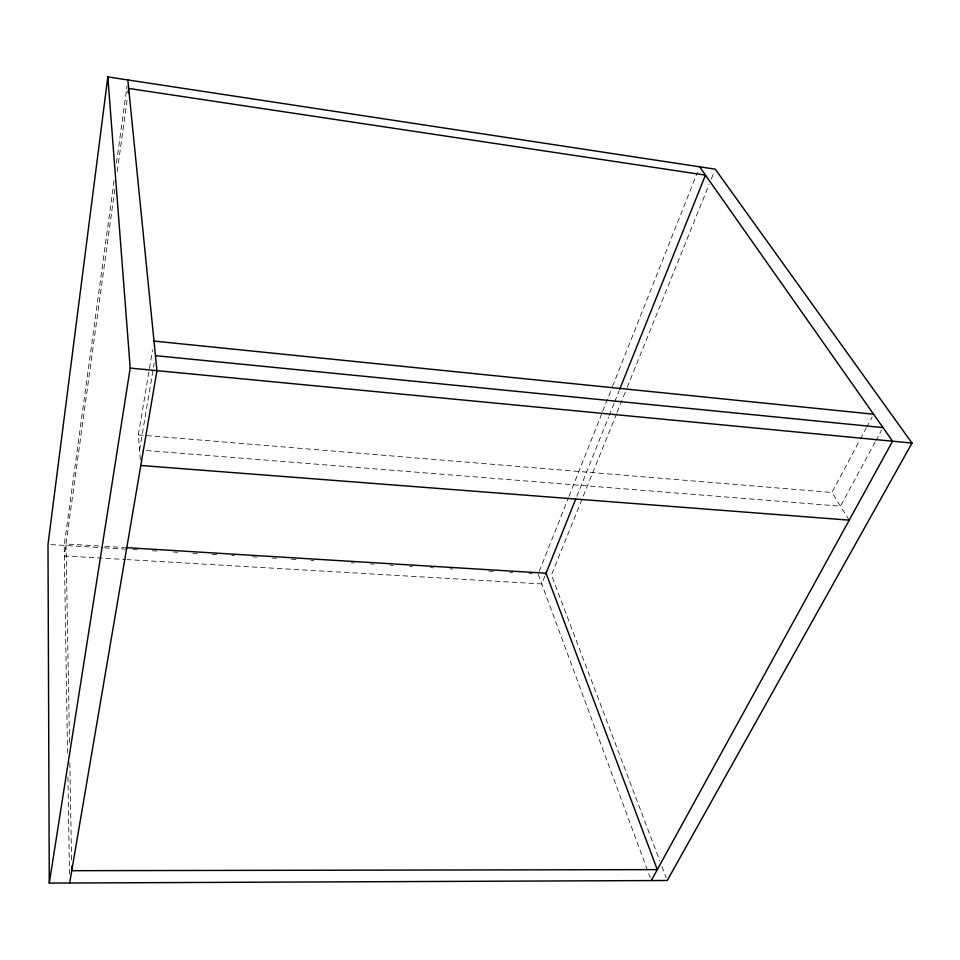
<?xml version="1.0" encoding="UTF-8"?>
<svg xmlns="http://www.w3.org/2000/svg" width="960" height="960" viewBox="0 0 960 960"><rect width="100%" height="100%" fill="white"/><g stroke="black" fill="none" stroke-linecap="round" stroke-linejoin="round"><path stroke-width="0.72" stroke-dasharray="4.8 3.6" d="M114.06 180.744L64.2 545.412L67.548 753.084M116.484 162.96L126.42 90.324M126.624 88.836L127.032 85.872M114.804 189.36L64.368 555.936L125.724 559.536M117.252 171.552L127.26 98.832M140.352 459.852L138.372 434.892L152.532 349.86M139.572 450L154.212 363.036M539.256 571.38L568.464 497.688M569.016 496.296L602.076 412.884M602.628 411.492L611.988 387.864M612.54 386.472L697.404 172.368M544.968 575.904L541.764 583.932L127.224 559.62M576.84 496.332L608.58 417.072M609.132 415.68L614.148 403.164M614.7 401.772L619.152 390.648M616.548 413.76L551.46 574.968L659.796 860.868M617.1 412.38L626.64 388.752M627.204 387.36L709.116 184.476M711.36 178.92L714.168 171.96M849.24 520.14L831.924 492.492L859.704 440.316M860.4 439.008L865.956 428.568M866.652 427.26L872.208 416.832M875.184 441.972L840.492 506.172L142.56 450.24M875.892 440.664L881.568 430.188M50.94 544.608L103.068 547.776M104.568 547.86L125.496 549.132M132.972 549.588L137.46 549.852M152.412 550.764L156.9 551.04M173.34 552.036L177.828 552.3M192.78 553.212L197.268 553.488M212.22 554.388L216.708 554.664M231.66 555.576L234.648 555.756M252.588 556.836L257.076 557.112M272.028 558.024L276.504 558.288M291.456 559.2L295.944 559.464M310.896 560.376L313.884 560.556M351.264 562.824L354.252 563.004M370.704 564L373.692 564.18M390.132 565.176L393.132 565.368M409.572 566.364L412.56 566.544M430.5 567.624L433.5 567.816M449.94 568.812L452.928 568.992M488.82 571.164L493.296 571.44M509.748 572.436L512.736 572.616M529.188 573.612L532.176 573.792M98.916 545.988L66.012 543.984L69.516 743.304M104.892 546.348L124.332 547.536M138.372 434.892L831.924 492.492M661.92 866.484L666.168 877.692M538.152 574.152L650.244 877.752M69.852 762.792L71.592 861.708M67.932 776.952L69.528 875.544"/><path stroke-width="1.44" d="M107.832 76.908L48 544.428L49.284 883.092L667.236 880.5L912 443.076L715.284 169.188L107.832 76.908L130.2 368.088L49.284 883.092M128.076 92.892L128.688 88.44L705.456 175.128L619.704 389.256M69.648 883.008L156.96 370.656L127.836 79.944M545.664 574.2L575.724 499.104M651.288 880.56L892.584 441.216L699.6 166.8M125.832 547.62L546.048 573.228L657.3 869.616L71.748 870.696L71.664 866.196M140.796 465.492L849.24 520.14M130.2 368.088L912 443.076M155.46 355.668L882.984 427.572M153.996 341.076L873.588 414.216"/></g></svg>
